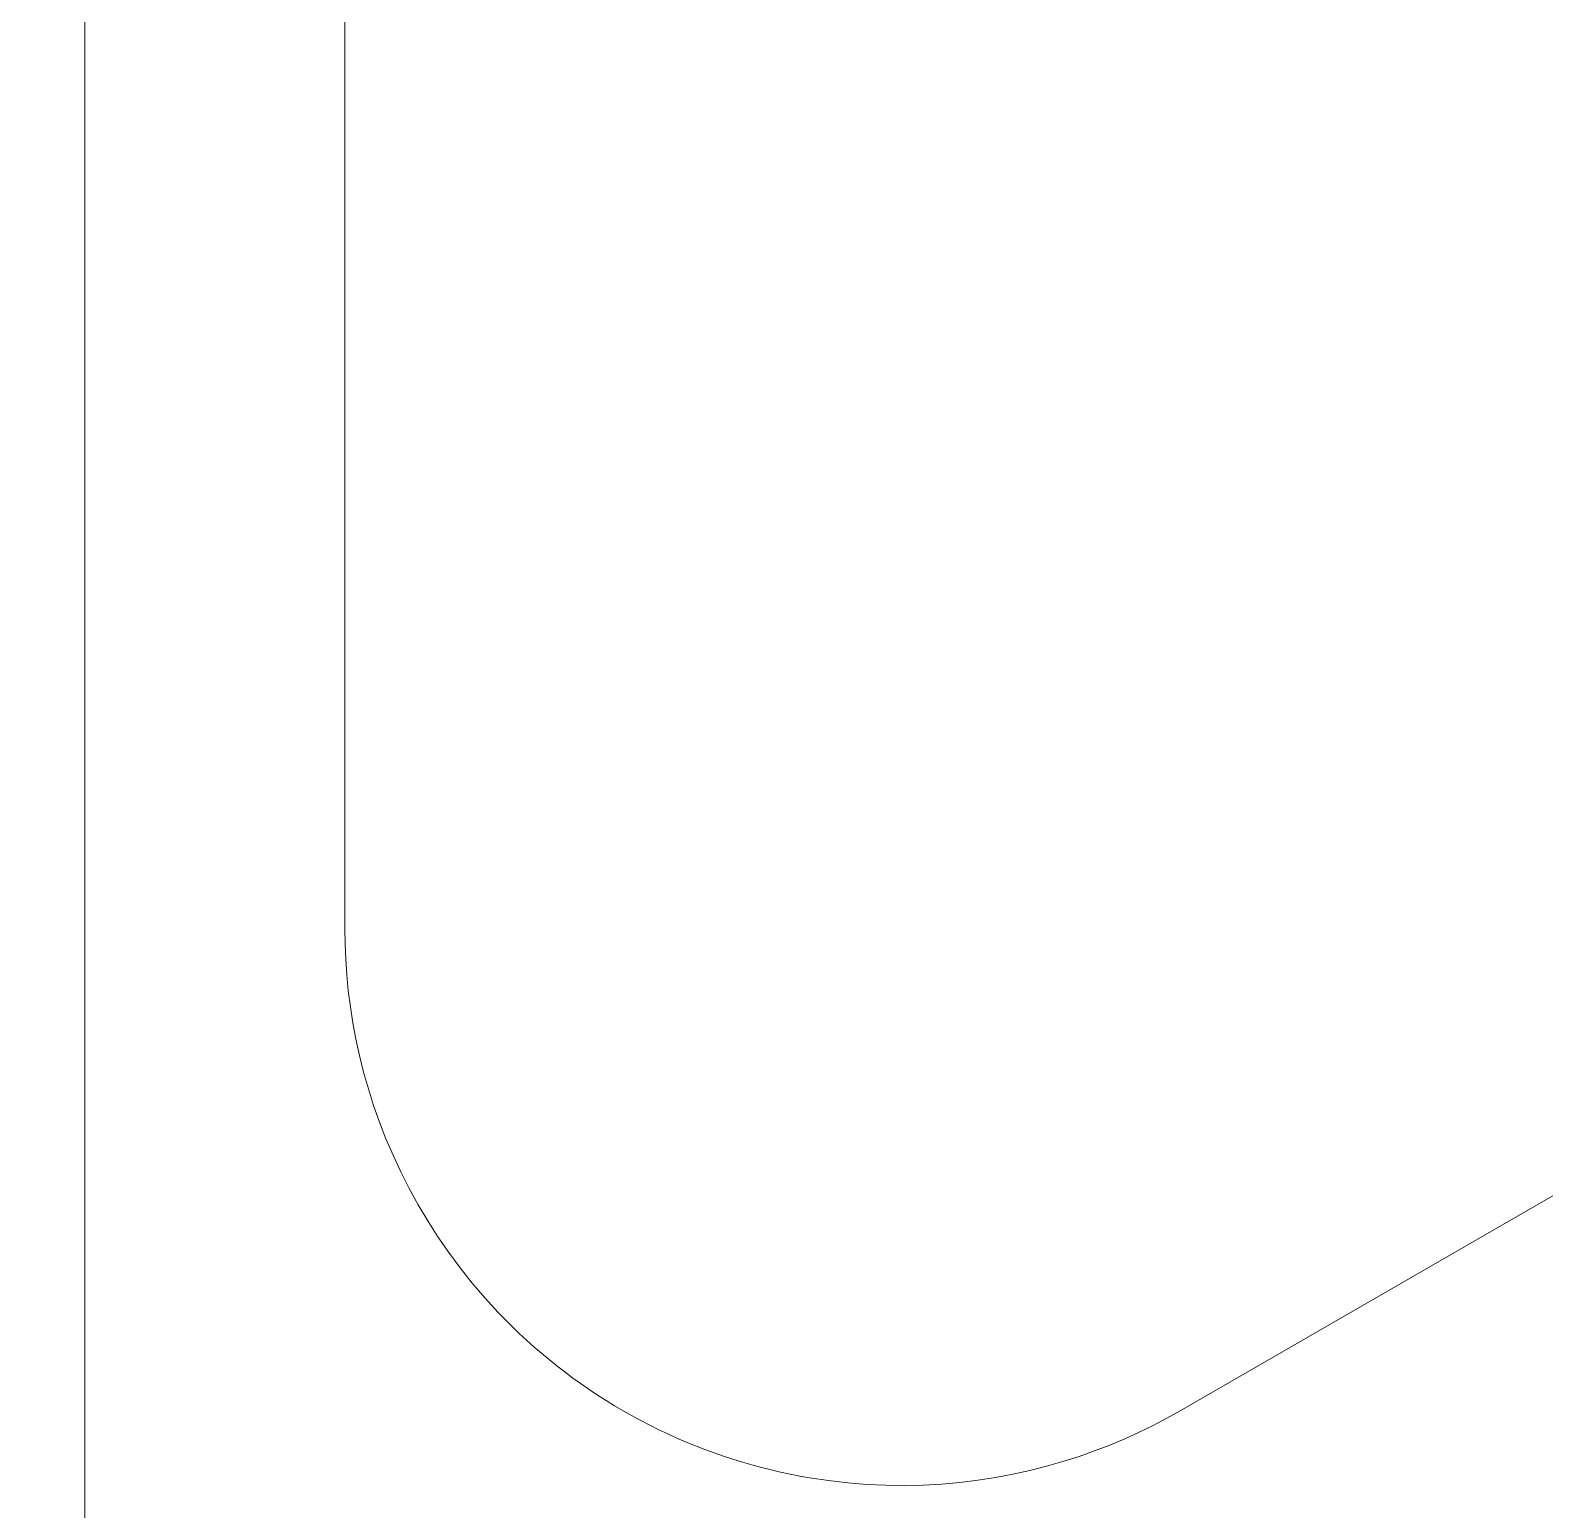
# Model space of a CAD drawing. Header units: millimetres. Extents: x 17516 to 18184, y 29403 to 29876.
# Drawn here: x 17706.71 to 17747.5, y 29635.05 to 29674.91 of the extents above; entities that cross this region are included whole.
import ezdxf

# ---------------------------------------------------------------- set-up
doc = ezdxf.new("R2010")
doc.units = ezdxf.units.MM
doc.layers.add('layer 1', color=7, linetype='Continuous')

msp = doc.modelspace()

# ---------------------------------------------------------------- linework, layer by layer
at = {"layer": 'layer 1', "lineweight": 9}
for points in [[(17708.184, 29630.328), (17708.184, 29630.328), (17708.184, 29789.913), (17708.184, 29789.913)], [(17715.184, 29789.913), (17715.184, 29789.913), (17715.184, 29650.706), (17715.184, 29650.706)], [(17737.684, 29637.716), (17737.684, 29637.716), (17795.289, 29670.974), (17795.289, 29670.974)], [(17799.289, 29664.046), (17799.289, 29664.046), (17706.712, 29610.596), (17706.712, 29610.596)]]:
    msp.add_open_spline(points, degree=3, dxfattribs=at)
msp.add_open_spline([(17715.184, 29650.706), (17715.184, 29650.706), (17715.19, 29650.297), (17715.19, 29650.297), (17715.19, 29650.297), (17715.19, 29650.297), (17715.207, 29649.882), (17715.207, 29649.882), (17715.207, 29649.882), (17715.207, 29649.882), (17715.236, 29649.461), (17715.236, 29649.461), (17715.236, 29649.461), (17715.236, 29649.461), (17715.278, 29649.035), (17715.278, 29649.035), (17715.278, 29649.035), (17715.278, 29649.035), (17715.332, 29648.604), (17715.332, 29648.604), (17715.332, 29648.604), (17715.332, 29648.604), (17715.4, 29648.169), (17715.4, 29648.169), (17715.4, 29648.169), (17715.4, 29648.169), (17715.483, 29647.73), (17715.483, 29647.73), (17715.483, 29647.73), (17715.483, 29647.73), (17715.579, 29647.288), (17715.579, 29647.288), (17715.579, 29647.288), (17715.579, 29647.288), (17715.69, 29646.843), (17715.69, 29646.843), (17715.69, 29646.843), (17715.69, 29646.843), (17715.817, 29646.396), (17715.817, 29646.396), (17715.817, 29646.396), (17715.817, 29646.396), (17715.959, 29645.947), (17715.959, 29645.947), (17715.959, 29645.947), (17715.959, 29645.947), (17716.117, 29645.498), (17716.117, 29645.498), (17716.117, 29645.498), (17716.117, 29645.498), (17716.292, 29645.049), (17716.292, 29645.049), (17716.292, 29645.049), (17716.292, 29645.049), (17716.483, 29644.601), (17716.483, 29644.601), (17716.483, 29644.601), (17716.483, 29644.601), (17716.691, 29644.155), (17716.691, 29644.155), (17716.691, 29644.155), (17716.691, 29644.155), (17716.915, 29643.711), (17716.915, 29643.711), (17716.915, 29643.711), (17716.915, 29643.711), (17717.157, 29643.271), (17717.157, 29643.271), (17717.157, 29643.271), (17717.157, 29643.271), (17717.415, 29642.836), (17717.415, 29642.836), (17717.415, 29642.836), (17717.415, 29642.836), (17717.69, 29642.405), (17717.69, 29642.405), (17717.69, 29642.405), (17717.69, 29642.405), (17717.983, 29641.981), (17717.983, 29641.981), (17717.983, 29641.981), (17717.983, 29641.981), (17718.292, 29641.565), (17718.292, 29641.565), (17718.292, 29641.565), (17718.292, 29641.565), (17718.617, 29641.156), (17718.617, 29641.156), (17718.617, 29641.156), (17718.617, 29641.156), (17718.786, 29640.955), (17718.786, 29640.955), (17718.786, 29640.955), (17718.786, 29640.955), (17718.959, 29640.756), (17718.959, 29640.756), (17718.959, 29640.756), (17718.959, 29640.756), (17719.136, 29640.56), (17719.136, 29640.56), (17719.136, 29640.56), (17719.136, 29640.56), (17719.317, 29640.367), (17719.317, 29640.367), (17719.317, 29640.367), (17719.317, 29640.367), (17719.502, 29640.176), (17719.502, 29640.176), (17719.502, 29640.176), (17719.502, 29640.176), (17719.69, 29639.988), (17719.69, 29639.988), (17719.69, 29639.988), (17719.69, 29639.988), (17719.882, 29639.804), (17719.882, 29639.804), (17719.882, 29639.804), (17719.882, 29639.804), (17720.078, 29639.622), (17720.078, 29639.622), (17720.078, 29639.622), (17720.078, 29639.622), (17720.278, 29639.443), (17720.278, 29639.443), (17720.278, 29639.443), (17720.278, 29639.443), (17720.481, 29639.268), (17720.481, 29639.268), (17720.481, 29639.268), (17720.481, 29639.268), (17720.687, 29639.096), (17720.687, 29639.096), (17720.687, 29639.096), (17720.687, 29639.096), (17720.897, 29638.927), (17720.897, 29638.927), (17720.897, 29638.927), (17720.897, 29638.927), (17721.11, 29638.763), (17721.11, 29638.763), (17721.11, 29638.763), (17721.11, 29638.763), (17721.326, 29638.601), (17721.326, 29638.601), (17721.326, 29638.601), (17721.326, 29638.601), (17721.545, 29638.444), (17721.545, 29638.444), (17721.545, 29638.444), (17721.545, 29638.444), (17721.768, 29638.29), (17721.768, 29638.29), (17721.768, 29638.29), (17721.768, 29638.29), (17721.993, 29638.141), (17721.993, 29638.141), (17721.993, 29638.141), (17721.993, 29638.141), (17722.221, 29637.995), (17722.221, 29637.995), (17722.221, 29637.995), (17722.221, 29637.995), (17722.451, 29637.853), (17722.451, 29637.853), (17722.451, 29637.853), (17722.451, 29637.853), (17722.684, 29637.716), (17722.684, 29637.716), (17722.684, 29637.716), (17722.684, 29637.716), (17722.92, 29637.583), (17722.92, 29637.583), (17722.92, 29637.583), (17722.92, 29637.583), (17723.158, 29637.454), (17723.158, 29637.454), (17723.158, 29637.454), (17723.158, 29637.454), (17723.398, 29637.329), (17723.398, 29637.329), (17723.398, 29637.329), (17723.398, 29637.329), (17723.64, 29637.209), (17723.64, 29637.209), (17723.64, 29637.209), (17723.64, 29637.209), (17723.884, 29637.093), (17723.884, 29637.093), (17723.884, 29637.093), (17723.884, 29637.093), (17724.13, 29636.982), (17724.13, 29636.982), (17724.13, 29636.982), (17724.13, 29636.982), (17724.378, 29636.876), (17724.378, 29636.876), (17724.378, 29636.876), (17724.378, 29636.876), (17724.627, 29636.774), (17724.627, 29636.774), (17724.627, 29636.774), (17724.627, 29636.774), (17724.878, 29636.676), (17724.878, 29636.676), (17724.878, 29636.676), (17724.878, 29636.676), (17725.13, 29636.583), (17725.13, 29636.583), (17725.13, 29636.583), (17725.13, 29636.583), (17725.384, 29636.495), (17725.384, 29636.495), (17725.384, 29636.495), (17725.384, 29636.495), (17725.638, 29636.412), (17725.638, 29636.412), (17725.638, 29636.412), (17725.638, 29636.412), (17725.893, 29636.333), (17725.893, 29636.333), (17725.893, 29636.333), (17725.893, 29636.333), (17726.15, 29636.259), (17726.15, 29636.259), (17726.15, 29636.259), (17726.15, 29636.259), (17726.406, 29636.19), (17726.406, 29636.19), (17726.406, 29636.19), (17726.406, 29636.19), (17726.664, 29636.125), (17726.664, 29636.125), (17726.664, 29636.125), (17726.664, 29636.125), (17726.922, 29636.065), (17726.922, 29636.065), (17726.922, 29636.065), (17726.922, 29636.065), (17727.18, 29636.01), (17727.18, 29636.01), (17727.18, 29636.01), (17727.18, 29636.01), (17727.438, 29635.96), (17727.438, 29635.96), (17727.438, 29635.96), (17727.438, 29635.96), (17727.697, 29635.914), (17727.697, 29635.914), (17727.697, 29635.914), (17727.697, 29635.914), (17728.214, 29635.836), (17728.214, 29635.836), (17728.214, 29635.836), (17728.214, 29635.836), (17728.729, 29635.777), (17728.729, 29635.777), (17728.729, 29635.777), (17728.729, 29635.777), (17729.242, 29635.736), (17729.242, 29635.736), (17729.242, 29635.736), (17729.242, 29635.736), (17729.753, 29635.712), (17729.753, 29635.712), (17729.753, 29635.712), (17729.753, 29635.712), (17730.259, 29635.706), (17730.259, 29635.706), (17730.259, 29635.706), (17730.259, 29635.706), (17730.761, 29635.717), (17730.761, 29635.717), (17730.761, 29635.717), (17730.761, 29635.717), (17731.258, 29635.745), (17731.258, 29635.745), (17731.258, 29635.745), (17731.258, 29635.745), (17731.748, 29635.788), (17731.748, 29635.788), (17731.748, 29635.788), (17731.748, 29635.788), (17732.231, 29635.847), (17732.231, 29635.847), (17732.231, 29635.847), (17732.231, 29635.847), (17732.707, 29635.92), (17732.707, 29635.92), (17732.707, 29635.92), (17732.707, 29635.92), (17733.175, 29636.007), (17733.175, 29636.007), (17733.175, 29636.007), (17733.175, 29636.007), (17733.635, 29636.109), (17733.635, 29636.109), (17733.635, 29636.109), (17733.635, 29636.109), (17734.085, 29636.222), (17734.085, 29636.222), (17734.085, 29636.222), (17734.085, 29636.222), (17734.526, 29636.348), (17734.526, 29636.348), (17734.526, 29636.348), (17734.526, 29636.348), (17734.958, 29636.486), (17734.958, 29636.486), (17734.958, 29636.486), (17734.958, 29636.486), (17735.379, 29636.635), (17735.379, 29636.635), (17735.379, 29636.635), (17735.379, 29636.635), (17735.79, 29636.793), (17735.79, 29636.793), (17735.79, 29636.793), (17735.79, 29636.793), (17736.191, 29636.961), (17736.191, 29636.961), (17736.191, 29636.961), (17736.191, 29636.961), (17736.58, 29637.138), (17736.58, 29637.138), (17736.58, 29637.138), (17736.58, 29637.138), (17736.959, 29637.323), (17736.959, 29637.323), (17736.959, 29637.323), (17736.959, 29637.323), (17737.327, 29637.516), (17737.327, 29637.516), (17737.327, 29637.516), (17737.327, 29637.516), (17737.684, 29637.716), (17737.684, 29637.716)], degree=3, knots=[0, 0, 0, 0, 0.011765, 0.011765, 0.011765, 0.011765, 0.023529, 0.023529, 0.023529, 0.023529, 0.035294, 0.035294, 0.035294, 0.035294, 0.047059, 0.047059, 0.047059, 0.047059, 0.058824, 0.058824, 0.058824, 0.058824, 0.070588, 0.070588, 0.070588, 0.070588, 0.082353, 0.082353, 0.082353, 0.082353, 0.094118, 0.094118, 0.094118, 0.094118, 0.105882, 0.105882, 0.105882, 0.105882, 0.117647, 0.117647, 0.117647, 0.117647, 0.129412, 0.129412, 0.129412, 0.129412, 0.141176, 0.141176, 0.141176, 0.141176, 0.152941, 0.152941, 0.152941, 0.152941, 0.164706, 0.164706, 0.164706, 0.164706, 0.176471, 0.176471, 0.176471, 0.176471, 0.188235, 0.188235, 0.188235, 0.188235, 0.2, 0.2, 0.2, 0.2, 0.211765, 0.211765, 0.211765, 0.211765, 0.223529, 0.223529, 0.223529, 0.223529, 0.235294, 0.235294, 0.235294, 0.235294, 0.247059, 0.247059, 0.247059, 0.247059, 0.258824, 0.258824, 0.258824, 0.258824, 0.270588, 0.270588, 0.270588, 0.270588, 0.282353, 0.282353, 0.282353, 0.282353, 0.294118, 0.294118, 0.294118, 0.294118, 0.305882, 0.305882, 0.305882, 0.305882, 0.317647, 0.317647, 0.317647, 0.317647, 0.329412, 0.329412, 0.329412, 0.329412, 0.341176, 0.341176, 0.341176, 0.341176, 0.352941, 0.352941, 0.352941, 0.352941, 0.364706, 0.364706, 0.364706, 0.364706, 0.376471, 0.376471, 0.376471, 0.376471, 0.388235, 0.388235, 0.388235, 0.388235, 0.4, 0.4, 0.4, 0.4, 0.411765, 0.411765, 0.411765, 0.411765, 0.423529, 0.423529, 0.423529, 0.423529, 0.435294, 0.435294, 0.435294, 0.435294, 0.447059, 0.447059, 0.447059, 0.447059, 0.458824, 0.458824, 0.458824, 0.458824, 0.470588, 0.470588, 0.470588, 0.470588, 0.482353, 0.482353, 0.482353, 0.482353, 0.494118, 0.494118, 0.494118, 0.494118, 0.505882, 0.505882, 0.505882, 0.505882, 0.517647, 0.517647, 0.517647, 0.517647, 0.529412, 0.529412, 0.529412, 0.529412, 0.541176, 0.541176, 0.541176, 0.541176, 0.552941, 0.552941, 0.552941, 0.552941, 0.564706, 0.564706, 0.564706, 0.564706, 0.576471, 0.576471, 0.576471, 0.576471, 0.588235, 0.588235, 0.588235, 0.588235, 0.6, 0.6, 0.6, 0.6, 0.611765, 0.611765, 0.611765, 0.611765, 0.623529, 0.623529, 0.623529, 0.623529, 0.635294, 0.635294, 0.635294, 0.635294, 0.647059, 0.647059, 0.647059, 0.647059, 0.658824, 0.658824, 0.658824, 0.658824, 0.670588, 0.670588, 0.670588, 0.670588, 0.682353, 0.682353, 0.682353, 0.682353, 0.694118, 0.694118, 0.694118, 0.694118, 0.705882, 0.705882, 0.705882, 0.705882, 0.717647, 0.717647, 0.717647, 0.717647, 0.729412, 0.729412, 0.729412, 0.729412, 0.741176, 0.741176, 0.741176, 0.741176, 0.752941, 0.752941, 0.752941, 0.752941, 0.764706, 0.764706, 0.764706, 0.764706, 0.776471, 0.776471, 0.776471, 0.776471, 0.788235, 0.788235, 0.788235, 0.788235, 0.8, 0.8, 0.8, 0.8, 0.811765, 0.811765, 0.811765, 0.811765, 0.823529, 0.823529, 0.823529, 0.823529, 0.835294, 0.835294, 0.835294, 0.835294, 0.847059, 0.847059, 0.847059, 0.847059, 0.858824, 0.858824, 0.858824, 0.858824, 0.870588, 0.870588, 0.870588, 0.870588, 0.882353, 0.882353, 0.882353, 0.882353, 0.894118, 0.894118, 0.894118, 0.894118, 0.905882, 0.905882, 0.905882, 0.905882, 0.917647, 0.917647, 0.917647, 0.917647, 0.929412, 0.929412, 0.929412, 0.929412, 0.941176, 0.941176, 0.941176, 0.941176, 0.952941, 0.952941, 0.952941, 0.952941, 0.964706, 0.964706, 0.964706, 0.964706, 0.976471, 0.976471, 0.976471, 0.976471, 1, 1, 1, 1], dxfattribs=at)

doc.saveas('drawing.dxf')
